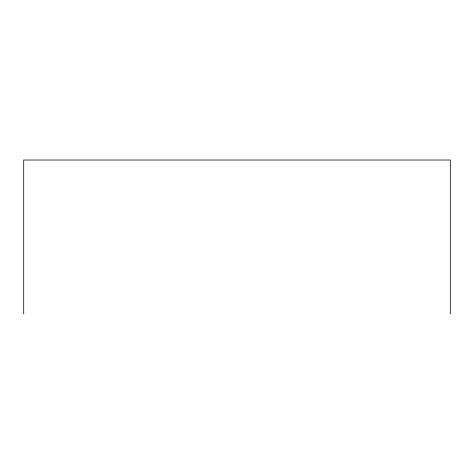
<?xml version="1.0" encoding="UTF-8"?>
<svg xmlns="http://www.w3.org/2000/svg" width="474" height="474" viewBox="0 0 474 474"><rect width="100%" height="100%" fill="white"/><g stroke="black" fill="none" stroke-linecap="round" stroke-linejoin="round"><path stroke-width="0.71" d="M450.3 313.978L450.3 160.022L23.7 160.022L23.7 313.978"/></g></svg>
